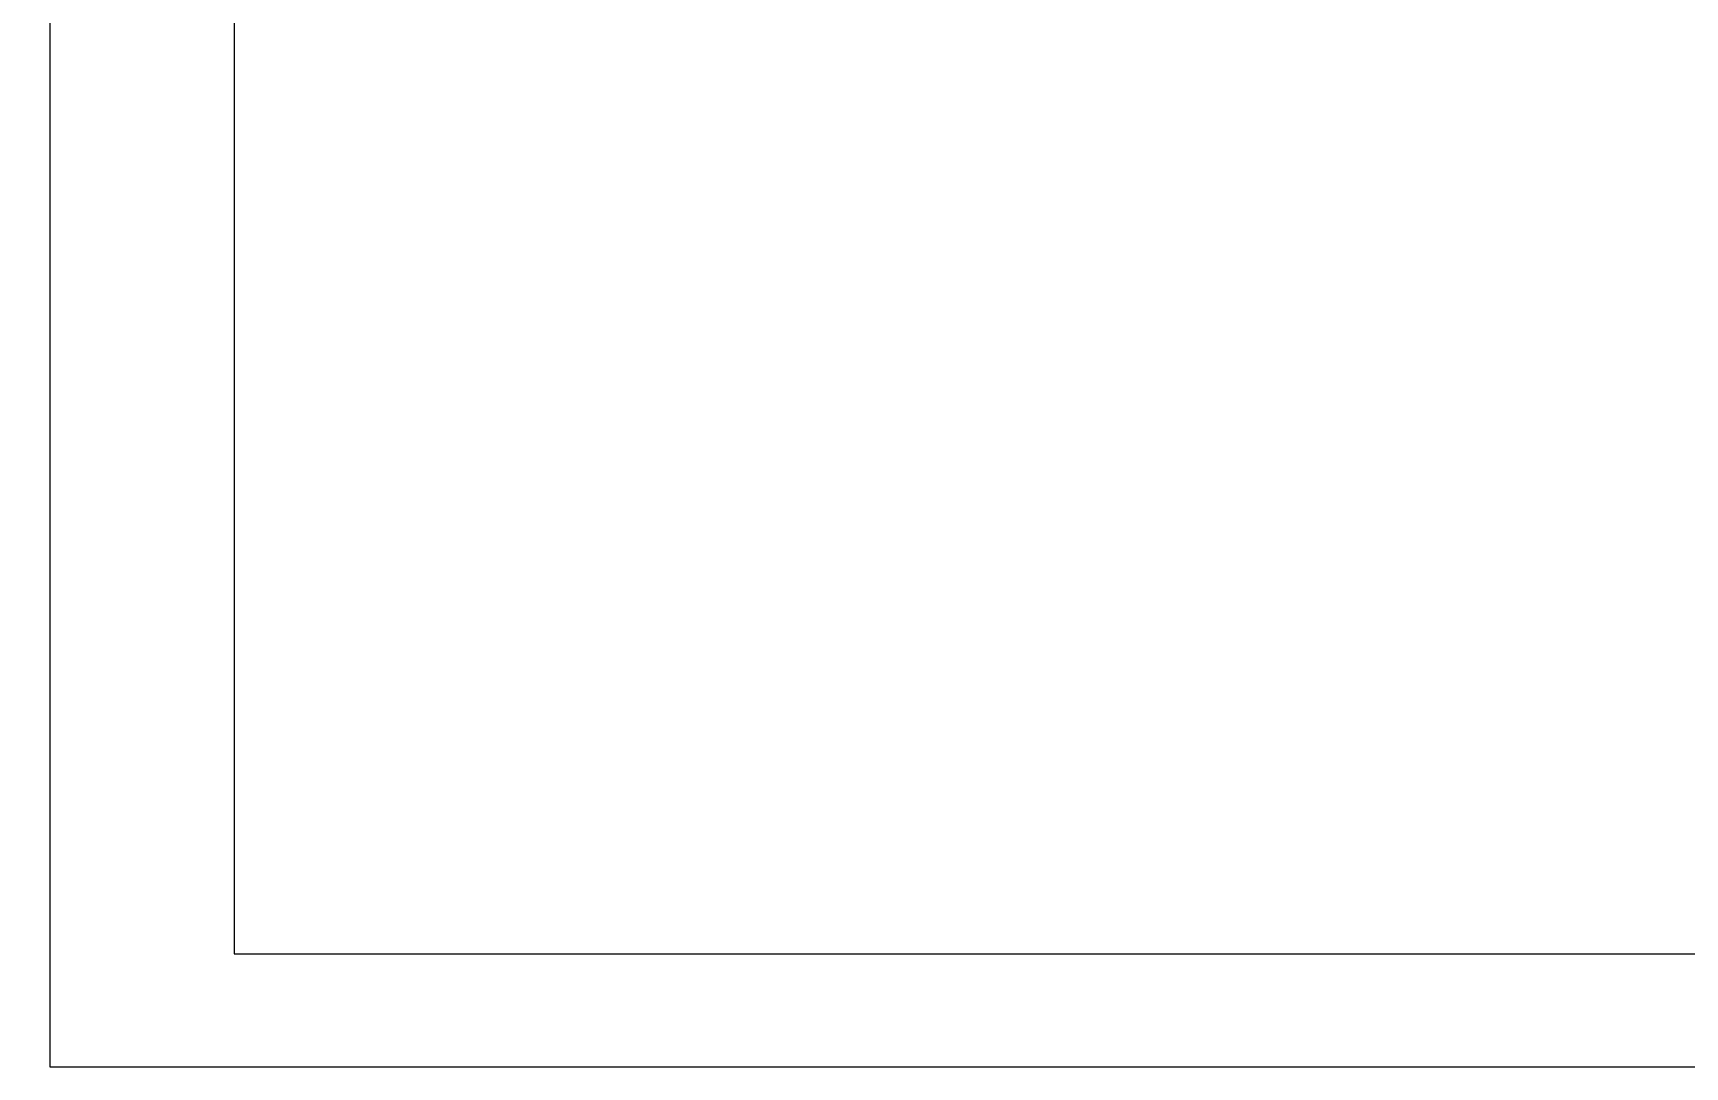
# Model space of a CAD drawing. Header units: inches. Extents: x 0.4 to 23.3, y 0.5 to 14.6.
# Drawn here: x 0.44 to 5.99, y 0.5 to 3.97 of the extents above; entities that cross this region are included whole.
import ezdxf

# ---------------------------------------------------------------- set-up
doc = ezdxf.new("R2010")
doc.units = ezdxf.units.IN
doc.header["$MEASUREMENT"] = 0
doc.layers.add('CONTINUOUS', color=7, linetype='Continuous', lineweight=0)

# ---------------------------------------------------------------- blocks, each defined once
blk = doc.blocks.new('BLOCK23')
at = {"layer": 'CONTINUOUS'}
for p, q in [((0.5, 10.5), (0.5, 0.5)), ((1.12, 10.12), (1.12, 0.88)), ((1.12, 0.88), (15.88, 0.88)), ((0.5, 0.5), (16.5, 0.5))]:
    blk.add_line(p, q, dxfattribs=at)
at = {"layer": 'CONTINUOUS', "insert": (0.4441, 0.5903), "char_height": 0.180959, "attachment_point": 4}
blk.add_mtext('{\\fArial|b0|i0|c0|p0;\\C7;}', dxfattribs=at)

msp = doc.modelspace()

# ---------------------------------------------------------------- block references
at = {"layer": 'CONTINUOUS'}
msp.add_blockref('BLOCK23', (0, 0), dxfattribs=at)

doc.saveas('drawing.dxf')
